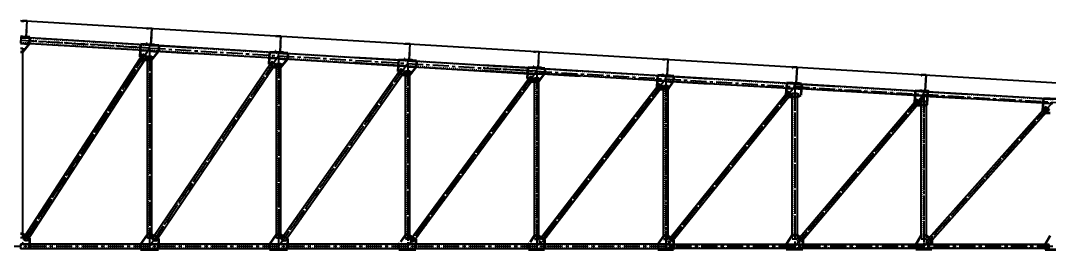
# Model space of a CAD drawing. Header units: inches. Extents: x -15 to 1885144, y -42615 to 866270.
# Drawn here: x 1680034 to 1695981, y 258256 to 261807 of the extents above; entities that cross this region are included whole.
import ezdxf

# ---------------------------------------------------------------- set-up
doc = ezdxf.new("R2010")
doc.units = ezdxf.units.IN
doc.header["$LTSCALE"] = 100
doc.header["$MEASUREMENT"] = 0
for name, pattern in [('CENTER', [2, 1.25, -0.25, 0.25, -0.25]), ('CENTERX2', [4, 2.5, -0.5, 0.5, -0.5]), ('dash line', [30, 12, -18]), ('PHANTOM2', [1.25, 0.625, -0.125, 0.125, -0.125, 0.125, -0.125])]:
    doc.linetypes.add(name, pattern=pattern)
for name, color, linetype in [('axis', 8, 'PHANTOM2'), ('corrugated sheet', 6, 'Continuous'), ('dimensions', 10, 'PHANTOM2'), ('purlins', 4, 'Continuous'), ('sections', 3, 'Continuous')]:
    doc.layers.add(name, color=color, linetype=linetype)
doc.layers.add('gusset plate', color=1, linetype='Continuous', lineweight=35)
doc.layers.add('weld', color=2, linetype='Continuous', lineweight=35)
doc.styles.get("Standard").update_dxf_attribs({"font": 'arial.ttf'})
doc.dimstyles.new('Dim_1', dxfattribs={"dimtxt": 300, "dimasz": 500, "dimexe": 0.0625, "dimexo": 0.0625, "dimgap": 100, "dimtad": 0, "dimtih": 1, "dimtoh": 1, "dimdec": 0, "dimzin": 0, "dimdsep": 46, "dimtxsty": 'Standard', "dimblk": 'OBLIQUE', "dimcen": 0.09, "dimclrd": 256, "dimclre": 256, "dimclrt": 256, "dimadec": 0, "dimazin": 0, "dimtm": 1e-09, "dimtfac": 1, "dimtdec": 0, "dimtofl": 0, "dimtmove": 0, "dimatfit": 3, "dimfxl": 1, "dimtfillclr": 256, "dimtolj": 1, "dimtzin": 0, "dimlwe": -1, "dimarcsym": 0})

# ---------------------------------------------------------------- blocks, each defined once
blk = doc.blocks.new('_Oblique')
at = {"color": 0, "linetype": 'ByBlock', "lineweight": -2}
blk.add_line((-0.5, -0.5), (0.5, 0.5), dxfattribs=at)
blk = doc.blocks.new('*D802')
at = {"layer": 'Defpoints', "color": 0, "ltscale": 10, "transparency": 16777216}
for p in [(1680034, 261806), (1659614, 260581), (1660034, 260606), (1660436, 260606), (1661654, 260638)]:
    blk.add_point(p, dxfattribs=at)
at = {"layer": 'dimensions', "linetype": 'dash line', "ltscale": 10, "transparency": 16777216}
blk.add_line((1660436, 260606), (1661654, 260606), dxfattribs=at)
at = {"layer": 'dimensions', "lineweight": -2, "ltscale": 10, "transparency": 16777216}
blk.add_arc((1660034, 260606), 1620, 0, 3.4336, dxfattribs=at)
at = {"layer": 'dimensions', "lineweight": -2, "ltscale": 10, "transparency": 16777216, "xscale": 500, "yscale": 500, "zscale": 500}
for p, rotation in [((1661651, 260703), 93.4336303618463), ((1661654, 260606), 270.000000000002)]:
    blk.add_blockref('_Oblique', p, dxfattribs=dict(at, rotation=rotation))
at = {"layer": 'dimensions', "ltscale": 10, "transparency": 16777216, "insert": (1661445, 261402), "char_height": 300, "attachment_point": 5}
blk.add_mtext('\\A1;3°', dxfattribs=at)

msp = doc.modelspace()

# ---------------------------------------------------------------- hatches: boundary and pattern name
at = {"layer": 'purlins', "ltscale": 10}
h = msp.add_hatch(color=256, dxfattribs=at)
h.dxf.hatch_style = 1
h.paths.add_polyline_path([(1680126.813, 261660.309), (1680131.804, 261660.009), (1680131.205, 261650.027), (1680126.214, 261650.327)])
h = msp.add_hatch(color=256, dxfattribs=at)
h.dxf.hatch_style = 1
h.paths.add_polyline_path([(1682062.308, 261544.162), (1682067.3, 261543.862), (1682066.701, 261533.88), (1682061.71, 261534.18)])
h = msp.add_hatch(color=256, dxfattribs=at)
h.dxf.hatch_style = 1
h.paths.add_polyline_path([(1684062.308, 261424.162), (1684067.3, 261423.862), (1684066.701, 261413.88), (1684061.71, 261414.18)])
h = msp.add_hatch(color=256, dxfattribs=at)
h.dxf.hatch_style = 1
h.paths.add_polyline_path([(1686062.308, 261304.162), (1686067.3, 261303.862), (1686066.701, 261293.88), (1686061.71, 261294.18)])
h = msp.add_hatch(color=256, dxfattribs=at)
h.dxf.hatch_style = 1
h.paths.add_polyline_path([(1688062.308, 261184.162), (1688067.3, 261183.862), (1688066.701, 261173.88), (1688061.71, 261174.18)])
h = msp.add_hatch(color=256, dxfattribs=at)
h.dxf.hatch_style = 1
h.paths.add_polyline_path([(1690062.308, 261064.162), (1690067.3, 261063.862), (1690066.701, 261053.88), (1690061.71, 261054.18)])
h = msp.add_hatch(color=256, dxfattribs=at)
h.dxf.hatch_style = 1
h.paths.add_polyline_path([(1692062.607, 260944.144), (1692067.598, 260943.844), (1692066.999, 260933.862), (1692062.008, 260934.162)])
h = msp.add_hatch(color=256, dxfattribs=at)
h.dxf.hatch_style = 1
h.paths.add_polyline_path([(1694062.308, 260824.145), (1694067.299, 260823.846), (1694066.7, 260813.864), (1694061.709, 260814.163)])

# ---------------------------------------------------------------- linework, layer by layer
at = {"layer": 'axis', "linetype": 'CENTERX2'}
for p, q in [((1680034.378, 261500.541), (1700034.378, 260300.541)), ((1682034.378, 261380.541), (1680034.378, 258300.541)), ((1682034.378, 261380.541), (1682034.378, 258300.541)), ((1684034.378, 261260.541), (1682034.378, 258300.541)), ((1684034.378, 261260.541), (1684034.378, 258300.541)), ((1686034.378, 261140.541), (1684034.378, 258300.541)), ((1686034.378, 261140.541), (1686034.378, 258300.541)), ((1688034.378, 261020.541), (1686034.378, 258300.541)), ((1688034.378, 261020.541), (1688034.378, 258300.541)), ((1690034.378, 260900.541), (1688034.378, 258300.541)), ((1690034.378, 260900.541), (1690034.378, 258300.541)), ((1692034.378, 260780.541), (1690034.378, 258300.541)), ((1692034.378, 260780.541), (1692034.378, 258300.541)), ((1694034.378, 260660.541), (1692034.378, 258300.541)), ((1694034.378, 260660.541), (1694034.378, 258300.541)), ((1696034.378, 260540.541), (1694034.378, 258300.541)), ((1700034.378, 258300.541), (1660034.378, 258300.541))]:
    msp.add_line(p, q, dxfattribs=at)
at = {"layer": 'axis', "linetype": 'CENTER'}
for p, q in [((1682034.378, 261380.541), (1680179.517, 261491.832)), ((1681927.348, 261215.714), (1680034.378, 258300.541)), ((1682034.378, 261196.653), (1682034.378, 258300.541)), ((1683926.786, 261101.305), (1682034.378, 258300.541)), ((1684034.378, 261081.71), (1684034.378, 258300.541)), ((1685926.215, 260986.949), (1684034.378, 258300.541)), ((1688034.378, 261020.541), (1686034.378, 258300.541)), ((1686034.378, 260966.797), (1686034.378, 258300.541)), ((1688034.378, 260860.359), (1688034.378, 258300.541)), ((1689926.207, 260759.918), (1688034.378, 258300.541)), ((1692007.407, 260747.097), (1690034.378, 258300.541)), ((1690034.378, 260740.359), (1690034.378, 258300.541)), ((1692034.378, 260780.541), (1692034.378, 258300.541)), ((1694034.378, 260660.541), (1692012.344, 258274.541)), ((1694034.378, 260494.816), (1694034.378, 258300.541)), ((1695903.835, 260394.332), (1694034.378, 258300.541))]:
    msp.add_line(p, q, dxfattribs=at)
at = {"layer": 'corrugated sheet'}
for p, q in [((1680034.378, 261806.045), (1700344.878, 260587.415)), ((1680034.411, 261806.594), (1700344.911, 260587.964))]:
    msp.add_line(p, q, dxfattribs=at)
at = {"layer": 'gusset plate', "ltscale": 10}
for p, q in [((1680180.116, 261546.895), (1680034.378, 261555.658)), ((1680174.127, 261447.075), (1680179.517, 261536.913)), ((1680179.517, 261536.913), (1680180.116, 261546.895)), ((1691944.105, 260620.81), (1691897.4, 260658.475)), ((1691944.105, 260620.81), (1692074.378, 260620.81)), ((1693933.258, 260494.816), (1693887.484, 260533.608)), ((1695926.213, 260374.352), (1695881.457, 260414.313)), ((1695926.213, 260374.352), (1695994.378, 260374.352))]:
    msp.add_line(p, q, dxfattribs=at)
at = {"layer": 'gusset plate', "linetype": 'dash line'}
for p, q in [((1680069.378, 261316.653), (1680174.127, 261447.075)), ((1680069.378, 261316.653), (1680034.378, 261316.653)), ((1682069.378, 261196.653), (1682171.464, 261327.235)), ((1681956.702, 261196.653), (1682069.378, 261196.653)), ((1683955.787, 261081.71), (1684069.378, 261081.71)), ((1684069.378, 261081.71), (1684171.432, 261207.237)), ((1686166.441, 261087.536), (1686069.378, 260966.797)), ((1685954.831, 260966.797), (1686069.378, 260966.797)), ((1688069.378, 260860.359), (1688157.058, 260978.117)), ((1687953.835, 260860.359), (1688069.378, 260860.359)), ((1689952.807, 260740.359), (1690069.378, 260740.359)), ((1690069.378, 260740.359), (1690151.637, 260853.433)), ((1691909.869, 260843.111), (1691897.4, 260658.475)), ((1692137.792, 260829.436), (1692126.975, 260649.147)), ((1692074.378, 260620.81), (1692126.975, 260649.147)), ((1693899.709, 260723.72), (1693887.484, 260533.608)), ((1694092.623, 260712.145), (1694078.813, 260497.377)), ((1695881.457, 260414.313), (1695892.846, 260604.132)), ((1693933.258, 260494.816), (1694074.378, 260494.816)), ((1694074.378, 260494.816), (1694078.813, 260497.377)), ((1680069.378, 258497.069), (1680174.378, 258428.888)), ((1680174.378, 258428.888), (1680174.378, 258335.541)), ((1682069.378, 258492.718), (1682163.499, 258429.123)), ((1682163.499, 258429.123), (1682174.378, 258421.772)), ((1682174.378, 258421.772), (1682174.378, 258335.541)), ((1684075.516, 258488.396), (1684165.067, 258425.332)), ((1684165.067, 258425.332), (1684169.378, 258422.296)), ((1684169.378, 258422.296), (1684169.378, 258335.541)), ((1686069.378, 258475.664), (1686159.378, 258414.853)), ((1686159.378, 258414.853), (1686159.378, 258335.541)), ((1688069.378, 258471.646), (1688153.858, 258406.661)), ((1688153.858, 258406.661), (1688153.858, 258255.541)), ((1689999.378, 258467.7), (1689913.788, 258335.541)), ((1690155.213, 258398.478), (1690069.378, 258467.7)), ((1690155.213, 258398.478), (1690155.213, 258255.541)), ((1691994.378, 258476.975), (1691901.629, 258330.541)), ((1692161.007, 258403.56), (1692074.378, 258476.975)), ((1692161.007, 258403.56), (1692161.007, 258260.541)), ((1693911.914, 258330.541), (1693994.378, 258473.168)), ((1693999.378, 258473.168), (1693994.378, 258473.168)), ((1694074.378, 258473.168), (1694069.378, 258473.168)), ((1694118.489, 258433.783), (1694074.378, 258473.168)), ((1694160.261, 258396.486), (1694157.271, 258399.156)), ((1694160.213, 258396.529), (1694160.213, 258326.541)), ((1695994.378, 258465.31), (1695916.569, 258330.541)), ((1693911.914, 258330.541), (1693911.914, 258326.541)), ((1693911.914, 258274.541), (1693911.914, 258260.541)), ((1693911.914, 258260.541), (1693954.378, 258260.541)), ((1694160.213, 258274.541), (1694160.213, 258260.541))]:
    msp.add_line(p, q, dxfattribs=at)
at = {"layer": 'gusset plate'}
for p, q in [((1681885.822, 261242.678), (1681897.891, 261443.829)), ((1681897.891, 261443.829), (1682177.453, 261427.055)), ((1682177.453, 261427.055), (1682171.464, 261327.235)), ((1681956.702, 261196.653), (1681885.822, 261242.678)), ((1683886.186, 261128.737), (1683897.891, 261323.829)), ((1683897.891, 261323.829), (1684177.453, 261307.055)), ((1684177.453, 261307.055), (1684171.464, 261207.235)), ((1683955.787, 261081.71), (1683886.186, 261128.737)), ((1685886.554, 261014.88), (1685897.891, 261203.829)), ((1685891.966, 261104.005), (1685891.934, 261104.546)), ((1685897.891, 261203.829), (1686172.43, 261187.357)), ((1686172.43, 261187.357), (1686166.441, 261087.536)), ((1687892.224, 260905.661), (1687902.897, 261083.529)), ((1687902.897, 261083.529), (1688162.448, 261067.955)), ((1688162.448, 261067.955), (1688157.058, 260978.117)), ((1685954.831, 260966.797), (1685886.554, 261014.88)), ((1687953.835, 260860.359), (1687892.224, 260905.661)), ((1689900.674, 260778.693), (1689912.897, 260962.929)), ((1689912.897, 260962.929), (1690157.837, 260948.232)), ((1690157.837, 260948.232), (1690151.637, 260853.433)), ((1689952.807, 260740.359), (1689900.674, 260778.693)), ((1691909.869, 260843.111), (1692137.792, 260829.436)), ((1693899.709, 260723.72), (1694092.624, 260712.145)), ((1695892.846, 260604.132), (1696097.875, 260591.83)), ((1680069.378, 258497.069), (1680034.378, 258497.069)), ((1681999.378, 258492.718), (1681894.378, 258335.541)), ((1682069.378, 258492.718), (1681999.378, 258492.718)), ((1683996.491, 258488.396), (1683894.378, 258335.541)), ((1684075.516, 258488.396), (1683996.491, 258488.396))]:
    msp.add_line(p, q, dxfattribs=at)
at = {"layer": 'gusset plate', "linetype": 'CENTER'}
for p, q in [((1685993.898, 258475.664), (1685899.378, 258335.541)), ((1686069.378, 258475.664), (1685993.898, 258475.664)), ((1687999.378, 258471.646), (1687909.378, 258335.541)), ((1688069.378, 258471.646), (1687999.378, 258471.646)), ((1690069.378, 258467.7), (1689999.378, 258467.7)), ((1692074.378, 258476.975), (1691994.378, 258476.975))]:
    msp.add_line(p, q, dxfattribs=at)
at = {"layer": 'gusset plate', "linetype": 'dash line', "ltscale": 0.01}
for p, q in [((1694069.378, 258473.168), (1693999.378, 258473.168)), ((1694157.271, 258399.156), (1694118.489, 258433.783)), ((1693911.914, 258326.541), (1693911.914, 258274.541)), ((1694160.213, 258326.541), (1694160.213, 258274.541))]:
    msp.add_line(p, q, dxfattribs=at)
at = {"layer": 'gusset plate', "linetype": 'ByBlock'}
for p, q in [((1680174.378, 258255.541), (1680174.378, 258335.541)), ((1681894.378, 258335.541), (1681894.378, 258255.541)), ((1681894.378, 258255.541), (1682174.378, 258255.541)), ((1682174.378, 258255.541), (1682174.378, 258335.541)), ((1683894.378, 258335.541), (1683894.378, 258255.541)), ((1683894.378, 258255.541), (1684169.378, 258255.541)), ((1684169.378, 258255.541), (1684169.378, 258335.541)), ((1685899.378, 258335.541), (1685899.378, 258255.541)), ((1685899.378, 258255.541), (1686159.378, 258255.541)), ((1686159.378, 258255.541), (1686159.378, 258335.541)), ((1687909.378, 258335.541), (1687909.378, 258255.541)), ((1687909.378, 258255.541), (1688153.858, 258255.541)), ((1689913.788, 258335.541), (1689913.788, 258255.541)), ((1689913.788, 258255.541), (1690155.213, 258255.541)), ((1691901.629, 258330.541), (1691901.629, 258260.541)), ((1691901.629, 258260.541), (1692161.007, 258260.541)), ((1693954.378, 258260.541), (1694160.213, 258260.541)), ((1695916.569, 258330.541), (1695916.569, 258255.541)), ((1695916.569, 258255.541), (1696178.022, 258255.541))]:
    msp.add_line(p, q, dxfattribs=at)
at = {"layer": 'purlins', "ltscale": 10}
for p, q in [((1680065.324, 261804.25), (1680064.126, 261784.286)), ((1680064.126, 261784.286), (1680066.122, 261784.166)), ((1680135.198, 261800.057), (1680065.324, 261804.25)), ((1680066.122, 261784.166), (1680067.2, 261802.134)), ((1680067.2, 261802.134), (1680133.082, 261798.181)), ((1680133.082, 261798.181), (1680118.348, 261552.622)), ((1680120.225, 261550.506), (1680135.198, 261800.057)), ((1682000.819, 261688.103), (1681999.621, 261668.139)), ((1682070.693, 261683.91), (1682000.819, 261688.103)), ((1680051.548, 261574.663), (1680050.35, 261554.699)), ((1680053.545, 261574.543), (1680051.548, 261574.663)), ((1680052.467, 261556.575), (1680053.545, 261574.543)), ((1680118.348, 261552.622), (1680052.467, 261556.575)), ((1680102.177, 261551.589), (1680120.225, 261550.506)), ((1680120.225, 261550.506), (1680170.135, 261547.512)), ((1680125.515, 261555.198), (1680132.403, 261669.991)), ((1680170.434, 261552.503), (1680125.515, 261555.198)), ((1680131.205, 261650.027), (1680126.214, 261650.327)), ((1680131.804, 261660.009), (1680126.813, 261660.309)), ((1680170.135, 261547.512), (1680170.434, 261552.503)), ((1681999.621, 261668.139), (1682001.618, 261668.019)), ((1682001.618, 261668.019), (1682002.696, 261685.987)), ((1682002.696, 261685.987), (1682068.577, 261682.034)), ((1682068.577, 261682.034), (1682053.844, 261436.475)), ((1682055.72, 261434.359), (1682070.693, 261683.91)), ((1682061.011, 261439.051), (1682067.898, 261553.844)), ((1682066.701, 261533.88), (1682061.71, 261534.18)), ((1682067.3, 261543.862), (1682062.308, 261544.162)), ((1684000.819, 261568.103), (1683999.621, 261548.139)), ((1683999.621, 261548.139), (1684001.618, 261548.019)), ((1684070.693, 261563.91), (1684000.819, 261568.103)), ((1684001.618, 261548.019), (1684002.696, 261565.987)), ((1684002.696, 261565.987), (1684068.577, 261562.034)), ((1684068.577, 261562.034), (1684053.844, 261316.475)), ((1684055.72, 261314.359), (1684070.693, 261563.91)), ((1681987.044, 261458.516), (1681985.846, 261438.552)), ((1681989.04, 261458.396), (1681987.044, 261458.516)), ((1681987.962, 261440.428), (1681989.04, 261458.396)), ((1682053.844, 261436.475), (1681987.962, 261440.428)), ((1682037.672, 261435.442), (1682055.72, 261434.359)), ((1682055.72, 261434.359), (1682105.631, 261431.365)), ((1682105.93, 261436.356), (1682061.011, 261439.051)), ((1682105.631, 261431.365), (1682105.93, 261436.356)), ((1684061.011, 261319.051), (1684067.898, 261433.844)), ((1684066.701, 261413.88), (1684061.71, 261414.18)), ((1684067.3, 261423.862), (1684062.308, 261424.162)), ((1686000.819, 261448.103), (1685999.621, 261428.139)), ((1685999.621, 261428.139), (1686001.618, 261428.019)), ((1686070.693, 261443.91), (1686000.819, 261448.103)), ((1686001.618, 261428.019), (1686002.696, 261445.987)), ((1686002.696, 261445.987), (1686068.577, 261442.034)), ((1686068.577, 261442.034), (1686053.844, 261196.475)), ((1686055.72, 261194.359), (1686070.693, 261443.91)), ((1683987.044, 261338.516), (1683985.846, 261318.552)), ((1683989.04, 261338.396), (1683987.044, 261338.516)), ((1683987.962, 261320.428), (1683989.04, 261338.396)), ((1684053.844, 261316.475), (1683987.962, 261320.428)), ((1684037.672, 261315.442), (1684055.72, 261314.359)), ((1684055.72, 261314.359), (1684105.631, 261311.365)), ((1684105.93, 261316.356), (1684061.011, 261319.051)), ((1684105.631, 261311.365), (1684105.93, 261316.356)), ((1685987.044, 261218.516), (1685985.846, 261198.552)), ((1685989.04, 261218.396), (1685987.044, 261218.516)), ((1685987.962, 261200.428), (1685989.04, 261218.396)), ((1686061.011, 261199.051), (1686067.898, 261313.844)), ((1686066.701, 261293.88), (1686061.71, 261294.18)), ((1686067.3, 261303.862), (1686062.308, 261304.162)), ((1688000.819, 261328.103), (1687999.621, 261308.139)), ((1687999.621, 261308.139), (1688001.618, 261308.019)), ((1688070.693, 261323.91), (1688000.819, 261328.103)), ((1688001.618, 261308.019), (1688002.696, 261325.987)), ((1688002.696, 261325.987), (1688068.577, 261322.034)), ((1688068.577, 261322.034), (1688053.844, 261076.475)), ((1688055.72, 261074.359), (1688070.693, 261323.91)), ((1686053.844, 261196.475), (1685987.962, 261200.428)), ((1686037.672, 261195.442), (1686055.72, 261194.359)), ((1686055.72, 261194.359), (1686105.631, 261191.365)), ((1686105.93, 261196.356), (1686061.011, 261199.051)), ((1686105.631, 261191.365), (1686105.93, 261196.356)), ((1687987.044, 261098.516), (1687985.846, 261078.552)), ((1687989.04, 261098.396), (1687987.044, 261098.516)), ((1687987.962, 261080.428), (1687989.04, 261098.396)), ((1688053.844, 261076.475), (1687987.962, 261080.428)), ((1688037.672, 261075.442), (1688055.72, 261074.359)), ((1688055.72, 261074.359), (1688105.631, 261071.365)), ((1688061.011, 261079.051), (1688067.898, 261193.844)), ((1688105.93, 261076.356), (1688061.011, 261079.051)), ((1688066.701, 261173.88), (1688061.71, 261174.18)), ((1688067.3, 261183.862), (1688062.308, 261184.162)), ((1688105.631, 261071.365), (1688105.93, 261076.356)), ((1690000.819, 261208.103), (1689999.621, 261188.139)), ((1689999.621, 261188.139), (1690001.618, 261188.019)), ((1690070.693, 261203.91), (1690000.819, 261208.103)), ((1690001.618, 261188.019), (1690002.696, 261205.987)), ((1690002.696, 261205.987), (1690068.577, 261202.034)), ((1690068.577, 261202.034), (1690053.844, 260956.475)), ((1690055.72, 260954.359), (1690070.693, 261203.91)), ((1690061.011, 260959.051), (1690067.898, 261073.844)), ((1690066.701, 261053.88), (1690061.71, 261054.18)), ((1690067.3, 261063.862), (1690062.308, 261064.162)), ((1692001.117, 261088.085), (1691999.919, 261068.121)), ((1691999.919, 261068.121), (1692001.916, 261068.001)), ((1692070.992, 261083.892), (1692001.117, 261088.085)), ((1692001.916, 261068.001), (1692002.994, 261085.969)), ((1692002.994, 261085.969), (1692068.875, 261082.016)), ((1692068.875, 261082.016), (1692054.142, 260836.457)), ((1692056.019, 260834.341), (1692070.992, 261083.892)), ((1689987.044, 260978.516), (1689985.846, 260958.552)), ((1689989.04, 260978.396), (1689987.044, 260978.516)), ((1689987.962, 260960.428), (1689989.04, 260978.396)), ((1690053.844, 260956.475), (1689987.962, 260960.428)), ((1690037.672, 260955.442), (1690055.72, 260954.359)), ((1690055.72, 260954.359), (1690105.631, 260951.365)), ((1690105.93, 260956.356), (1690061.011, 260959.051)), ((1690105.631, 260951.365), (1690105.93, 260956.356)), ((1692061.309, 260839.033), (1692068.197, 260953.826)), ((1692066.999, 260933.862), (1692062.008, 260934.162)), ((1692067.598, 260943.844), (1692062.607, 260944.144)), ((1694000.818, 260968.087), (1693999.62, 260948.122)), ((1693999.62, 260948.122), (1694001.617, 260948.003)), ((1694070.693, 260963.894), (1694000.818, 260968.087)), ((1694001.617, 260948.003), (1694002.695, 260965.97)), ((1694002.695, 260965.97), (1694068.576, 260962.017)), ((1694068.576, 260962.017), (1694053.843, 260716.459)), ((1694055.719, 260714.343), (1694070.693, 260963.894)), ((1691987.342, 260858.498), (1691986.144, 260838.534)), ((1691989.339, 260858.378), (1691987.342, 260858.498)), ((1691988.26, 260840.41), (1691989.339, 260858.378)), ((1692054.142, 260836.457), (1691988.26, 260840.41)), ((1692037.97, 260835.424), (1692056.019, 260834.341)), ((1692056.019, 260834.341), (1692105.929, 260831.347)), ((1692106.228, 260836.338), (1692061.309, 260839.033)), ((1692105.929, 260831.347), (1692106.228, 260836.338)), ((1693987.043, 260738.499), (1693985.845, 260718.535)), ((1693989.039, 260738.38), (1693987.043, 260738.499)), ((1693987.961, 260720.412), (1693989.039, 260738.38)), ((1694061.01, 260719.034), (1694067.898, 260833.828)), ((1694066.7, 260813.864), (1694061.709, 260814.163)), ((1694067.299, 260823.846), (1694062.308, 260824.145)), ((1694053.843, 260716.459), (1693987.961, 260720.412)), ((1694037.671, 260715.426), (1694055.719, 260714.343)), ((1694055.719, 260714.343), (1694105.63, 260711.348)), ((1694105.929, 260716.339), (1694061.01, 260719.034)), ((1694105.63, 260711.348), (1694105.929, 260716.339))]:
    msp.add_line(p, q, dxfattribs=at)
at = {"layer": 'purlins', "ltscale": 0.01}
for p, q in [((1680040.368, 261555.298), (1680039.769, 261545.315)), ((1680179.518, 261536.931), (1680039.769, 261545.315)), ((1680040.368, 261555.298), (1680050.35, 261554.699)), ((1680102.177, 261551.589), (1680050.35, 261554.699)), ((1680132.403, 261669.991), (1680127.412, 261670.291)), ((1680180.117, 261546.913), (1680170.135, 261547.512)), ((1680180.117, 261546.913), (1680179.518, 261536.931)), ((1682067.898, 261553.844), (1682062.907, 261554.144)), ((1681975.864, 261439.151), (1681975.265, 261429.168)), ((1682115.014, 261420.784), (1681975.265, 261429.168)), ((1681975.864, 261439.151), (1681985.846, 261438.552)), ((1682037.672, 261435.442), (1681985.846, 261438.552)), ((1682115.613, 261430.766), (1682105.631, 261431.365)), ((1682115.613, 261430.766), (1682115.014, 261420.784)), ((1684067.898, 261433.844), (1684062.907, 261434.144)), ((1683975.864, 261319.151), (1683975.265, 261309.168)), ((1684115.014, 261300.784), (1683975.265, 261309.168)), ((1683975.864, 261319.151), (1683985.846, 261318.552)), ((1684037.672, 261315.442), (1683985.846, 261318.552)), ((1684115.613, 261310.766), (1684105.631, 261311.365)), ((1684115.613, 261310.766), (1684115.014, 261300.784)), ((1686067.898, 261313.844), (1686062.907, 261314.144)), ((1685975.864, 261199.151), (1685975.265, 261189.168)), ((1686115.014, 261180.784), (1685975.265, 261189.168)), ((1685975.864, 261199.151), (1685985.846, 261198.552)), ((1686037.672, 261195.442), (1685985.846, 261198.552)), ((1686115.613, 261190.766), (1686105.631, 261191.365)), ((1686115.613, 261190.766), (1686115.014, 261180.784)), ((1687975.864, 261079.151), (1687975.265, 261069.168)), ((1688115.014, 261060.784), (1687975.265, 261069.168)), ((1687975.864, 261079.151), (1687985.846, 261078.552)), ((1688037.672, 261075.442), (1687985.846, 261078.552)), ((1688067.898, 261193.844), (1688062.907, 261194.144)), ((1688115.613, 261070.766), (1688105.631, 261071.365)), ((1688115.613, 261070.766), (1688115.014, 261060.784)), ((1690067.898, 261073.844), (1690062.907, 261074.144)), ((1689975.864, 260959.151), (1689975.265, 260949.168)), ((1690115.014, 260940.784), (1689975.265, 260949.168)), ((1689975.864, 260959.151), (1689985.846, 260958.552)), ((1690037.672, 260955.442), (1689985.846, 260958.552)), ((1690115.613, 260950.766), (1690105.631, 260951.365)), ((1690115.613, 260950.766), (1690115.014, 260940.784)), ((1692068.197, 260953.826), (1692063.206, 260954.126)), ((1691976.162, 260839.133), (1691975.563, 260829.151)), ((1692115.312, 260820.766), (1691975.563, 260829.151)), ((1691976.162, 260839.133), (1691986.144, 260838.534)), ((1692037.97, 260835.424), (1691986.144, 260838.534)), ((1692115.911, 260830.748), (1692105.929, 260831.347)), ((1692115.911, 260830.748), (1692115.312, 260820.766)), ((1694067.898, 260833.828), (1694062.907, 260834.127)), ((1693975.863, 260719.134), (1693975.264, 260709.152)), ((1694115.013, 260700.767), (1693975.264, 260709.152)), ((1693975.863, 260719.134), (1693985.845, 260718.535)), ((1694037.671, 260715.426), (1693985.845, 260718.535)), ((1694115.612, 260710.749), (1694105.63, 260711.348)), ((1694115.612, 260710.749), (1694115.013, 260700.767)), ((1695975.863, 260599.132), (1695975.264, 260589.149)), ((1696115.013, 260580.765), (1695975.264, 260589.149)), ((1695975.863, 260599.132), (1695985.845, 260598.533))]:
    msp.add_line(p, q, dxfattribs=at)
at = {"layer": 'sections', "linetype": 'dash line'}
for p, q in [((1680039.768, 261545.298), (1680034.378, 261455.46)), ((1688032.282, 260985.604), (1688037.073, 261065.46)), ((1692037.372, 260825.443), (1692033.179, 260755.568)), ((1694032.881, 260635.587), (1694037.074, 260705.461)), ((1686121.356, 258368.189), (1686071.601, 258401.807)), ((1690115.54, 258353.392), (1690068.835, 258391.057)), ((1692118.983, 258353.972), (1692073.209, 258392.764)), ((1690028.788, 258265.541), (1690028.788, 258335.541)), ((1690045.213, 258330.541), (1690045.213, 258270.541))]:
    msp.add_line(p, q, dxfattribs=at)
at = {"layer": 'sections', "linetype": 'dash line', "ltscale": 0.01}
for p, q in [((1682036.774, 261420.469), (1680039.469, 261540.312)), ((1682031.852, 261340.62), (1680034.678, 261460.456)), ((1680064.378, 261376.653), (1680064.378, 258437.069)), ((1684036.774, 261300.469), (1682036.774, 261420.474)), ((1681902.187, 261232.052), (1680076.688, 258420.783)), ((1681934.863, 261282.373), (1681401.183, 260460.507)), ((1681985.185, 261249.697), (1681451.505, 260427.83)), ((1682004.378, 261256.653), (1682004.378, 260444.168)), ((1684031.852, 261220.62), (1682034.378, 261340.474)), ((1682064.378, 261256.653), (1682064.378, 260444.168)), ((1685892.203, 261109.024), (1684031.982, 261220.613)), ((1685896.994, 261188.88), (1684036.774, 261300.469)), ((1686036.774, 261180.469), (1685204.851, 261230.386)), ((1681952.508, 261199.376), (1680127.009, 258388.107)), ((1682004.378, 261196.653), (1682004.378, 258432.718)), ((1682064.378, 261196.653), (1682064.378, 258432.718)), ((1683901.928, 261118.1), (1682076.049, 258415.799)), ((1683951.644, 261084.509), (1682125.764, 258382.207)), ((1683935.52, 261167.816), (1683384.458, 260352.244)), ((1683985.235, 261134.224), (1683434.174, 260318.653)), ((1684004.378, 261141.71), (1684004.378, 260324.168)), ((1684004.378, 261081.71), (1684004.378, 258432.718)), ((1684064.378, 261141.71), (1684064.378, 260324.168)), ((1684064.378, 261081.71), (1684064.378, 258432.718)), ((1686031.852, 261100.62), (1685199.93, 261150.538)), ((1685936.234, 261053.279), (1685367.012, 260244.984)), ((1688006.177, 260982.187), (1686031.982, 261100.613)), ((1687902, 261068.58), (1686036.774, 261180.469)), ((1688036.774, 261060.469), (1687204.851, 261110.386)), ((1688713.969, 261019.846), (1688036.774, 261060.469)), ((1685901.687, 261004.223), (1684077.376, 258413.701)), ((1685950.743, 260969.676), (1684126.432, 258379.154)), ((1685985.29, 261018.732), (1685416.069, 260210.438)), ((1686004.378, 261026.797), (1686004.378, 258423.788)), ((1686064.378, 261026.797), (1686064.378, 258423.788)), ((1687944.262, 260941.872), (1686074.918, 258399.565)), ((1687986.148, 260911.073), (1686155.312, 258421.136)), ((1688031.852, 260980.62), (1687199.93, 261030.538)), ((1688004.378, 260920.359), (1688004.378, 258423.788)), ((1688709.777, 260949.972), (1688032.581, 260990.595)), ((1688064.378, 260920.359), (1688064.378, 258423.788)), ((1690036.774, 260940.469), (1688332.865, 261042.707)), ((1690032.152, 260870.621), (1688342.268, 260972.018)), ((1690713.969, 260899.846), (1690036.774, 260940.469)), ((1692028.66, 260820.957), (1690383.248, 260919.685)), ((1689942.578, 260823.844), (1688081.299, 258404.181)), ((1689983.787, 260792.144), (1688122.508, 258372.481)), ((1690004.378, 260800.359), (1690004.378, 258423.788)), ((1690709.777, 260829.972), (1690032.581, 260870.595)), ((1690064.378, 260800.359), (1690064.378, 258423.788)), ((1692024.467, 260751.082), (1690392.651, 260848.995)), ((1694033.18, 260640.578), (1692034.378, 260760.51)), ((1694037.036, 260700.454), (1692037.072, 260820.456)), ((1691938.178, 260702.67), (1690084.091, 258403.602)), ((1691978.649, 260670.033), (1690124.561, 258370.964)), ((1691999.378, 260680.81), (1691999.378, 258431.188)), ((1692069.378, 260680.81), (1692069.378, 258431.188)), ((1693932.559, 260580.61), (1692089.127, 258405.36)), ((1696033.18, 260520.578), (1694034.378, 260640.51)), ((1696037.036, 260580.454), (1694036.774, 260700.474)), ((1693972.223, 260546.997), (1692128.791, 258371.746)), ((1693999.378, 260554.816), (1693999.378, 258431.188)), ((1694069.378, 260554.816), (1694069.378, 258431.188)), ((1695932.689, 260465.687), (1695271.399, 259725.042)), ((1695973.181, 260432.961), (1695310.188, 259690.41)), ((1695884.441, 260411.649), (1694068.538, 258377.838)), ((1695923.223, 260377.022), (1694178.116, 258422.502)), ((1686127.691, 258383.571), (1686118.032, 258370.435)), ((1694178.116, 258422.502), (1694107.32, 258343.211)), ((1682034.378, 258330.541), (1680034.378, 258330.541)), ((1682034.378, 258270.541), (1680034.378, 258270.541)), ((1684034.378, 258330.541), (1682034.378, 258330.541)), ((1684034.378, 258270.541), (1682034.378, 258270.541)), ((1686034.378, 258330.541), (1684034.378, 258330.541)), ((1686034.378, 258270.541), (1684034.378, 258270.541)), ((1688034.378, 258330.541), (1686034.378, 258330.541)), ((1688034.378, 258270.541), (1686034.378, 258270.541)), ((1690028.788, 258330.541), (1688034.378, 258330.541)), ((1690028.788, 258270.541), (1688034.378, 258270.541)), ((1692034.378, 258326.541), (1690045.213, 258326.541)), ((1692034.378, 258274.541), (1690045.213, 258274.541)), ((1693911.914, 258326.541), (1692034.378, 258326.541)), ((1693911.914, 258274.541), (1692034.378, 258274.541)), ((1694034.378, 258326.541), (1693529.588, 258326.541)), ((1694034.378, 258274.541), (1693529.588, 258274.541)), ((1695916.569, 258326.541), (1694034.378, 258326.541)), ((1695916.569, 258274.541), (1694034.378, 258274.541)), ((1695976.569, 258326.541), (1695529.588, 258326.541)), ((1695976.569, 258274.541), (1695529.588, 258274.541))]:
    msp.add_line(p, q, dxfattribs=at)
at = {"layer": 'sections'}
for p, q in [((1682037.073, 261425.46), (1680179.517, 261536.913)), ((1680034.378, 261376.653), (1680069.378, 261376.653)), ((1680069.378, 260564.168), (1680069.378, 261376.653)), ((1682031.683, 261335.622), (1680179.517, 261446.752)), ((1682037.073, 261425.46), (1682713.969, 261384.846)), ((1684037.073, 261305.46), (1682176.854, 261417.073)), ((1680069.378, 258437.069), (1680069.378, 261316.653)), ((1681897.993, 261234.775), (1680072.494, 258423.506)), ((1681926.52, 261278.706), (1681396.99, 260463.23)), ((1681985.228, 261240.584), (1681455.698, 260425.107)), ((1681989.378, 261246.974), (1681930.67, 261285.096)), ((1681999.378, 260444.168), (1681999.378, 261256.653)), ((1681999.378, 261256.653), (1682069.378, 261256.653)), ((1682031.683, 261335.622), (1682708.579, 261295.008)), ((1682069.378, 260444.168), (1682069.378, 261256.653)), ((1684031.683, 261215.622), (1682171.464, 261327.235)), ((1684031.683, 261215.622), (1685891.902, 261104.008)), ((1684037.073, 261305.46), (1685897.292, 261193.847)), ((1686037.073, 261185.46), (1685205.013, 261235.384)), ((1681956.702, 261196.653), (1680131.203, 258385.384)), ((1681999.378, 258432.718), (1681999.378, 261196.653)), ((1682069.378, 258432.718), (1682069.378, 261196.653)), ((1683897.785, 261120.9), (1682071.906, 258418.598)), ((1683955.787, 261081.71), (1682129.907, 258379.408)), ((1683928.941, 261167.01), (1683380.315, 260355.044)), ((1683986.942, 261127.82), (1683438.316, 260315.854)), ((1683989.378, 261131.425), (1683931.377, 261170.615)), ((1683999.378, 260324.168), (1683999.378, 261141.71)), ((1683999.378, 261141.71), (1684069.378, 261141.71)), ((1683999.378, 258432.718), (1683999.378, 261081.71)), ((1684069.378, 260324.168), (1684069.378, 261146.257)), ((1684069.378, 258432.718), (1684069.378, 261081.71)), ((1686031.683, 261095.622), (1685199.622, 261145.545)), ((1685989.378, 261015.854), (1685932.146, 261056.158)), ((1686031.683, 261095.622), (1688002.631, 260977.365)), ((1686037.073, 261185.46), (1687902.298, 261073.547)), ((1688037.073, 261065.46), (1687205.013, 261115.384)), ((1688037.073, 261065.46), (1688713.969, 261024.846)), ((1690037.073, 260945.46), (1688161.849, 261057.973)), ((1685897.599, 261007.102), (1684073.288, 258416.58)), ((1685954.831, 260966.797), (1684130.52, 258376.275)), ((1685927.152, 261049.066), (1685362.924, 260247.863)), ((1685984.384, 261008.762), (1685420.157, 260207.559)), ((1685999.378, 260204.168), (1685999.378, 261026.797)), ((1685999.378, 261026.797), (1686069.378, 261026.797)), ((1685999.378, 258423.788), (1685999.378, 260966.797)), ((1686069.378, 260204.168), (1686069.378, 261026.797)), ((1686069.378, 258423.788), (1686069.378, 260966.797)), ((1687905.496, 260895.903), (1686071.601, 258401.807)), ((1687989.378, 260908.698), (1686121.356, 258368.189)), ((1688031.683, 260975.622), (1687199.622, 261025.545)), ((1687941.039, 260944.242), (1687348.824, 260138.83)), ((1687977.669, 260892.775), (1687397.163, 260103.286)), ((1687989.378, 260908.698), (1687941.039, 260944.242)), ((1687999.378, 260920.359), (1688069.378, 260920.359)), ((1687999.378, 260084.168), (1687999.378, 260896.696)), ((1688032.282, 260985.604), (1688709.178, 260944.99)), ((1688069.378, 260084.168), (1688069.378, 260896.696)), ((1690031.982, 260865.622), (1688157.058, 260978.117)), ((1690037.073, 260945.46), (1690713.969, 260904.846)), ((1691974.684, 260829.204), (1690157.184, 260938.254)), ((1687999.378, 258423.788), (1687999.378, 260860.359)), ((1688069.378, 258423.788), (1688069.378, 260860.359)), ((1689902.032, 260777.694), (1688078.128, 258406.62)), ((1689950.382, 260742.143), (1688125.686, 258370.037)), ((1689939.408, 260826.283), (1689329.878, 260033.894)), ((1689986.965, 260789.7), (1689377.435, 259997.311)), ((1689986.965, 260789.7), (1689939.408, 260826.283)), ((1689999.378, 260800.359), (1690069.378, 260800.359)), ((1689999.378, 259964.168), (1689999.378, 260776.696)), ((1689999.378, 258423.788), (1689999.378, 260740.359)), ((1690032.282, 260865.604), (1690709.178, 260824.99)), ((1690069.378, 259964.168), (1690069.378, 260776.696)), ((1690069.378, 258423.788), (1690069.378, 260740.359)), ((1692024.168, 260746.091), (1690151.963, 260858.424)), ((1692033.309, 260755.561), (1692710.205, 260714.947)), ((1692037.372, 260825.443), (1692713.968, 260784.847)), ((1694032.881, 260635.587), (1692133.001, 260749.579)), ((1694037.373, 260705.443), (1692137.193, 260819.454)), ((1691897.401, 260658.478), (1690080.977, 258406.113)), ((1691981.769, 260667.516), (1690127.682, 258368.448)), ((1691935.065, 260705.18), (1691310.17, 259930.294)), ((1691981.77, 260667.515), (1691356.875, 259892.63)), ((1691981.77, 260667.515), (1691935.065, 260705.18)), ((1691994.378, 258431.188), (1691994.378, 260680.81)), ((1691994.378, 260680.81), (1692074.378, 260680.81)), ((1691994.378, 259844.169), (1691994.378, 260656.697)), ((1692074.378, 259844.169), (1692074.378, 260656.697)), ((1692074.378, 258431.188), (1692074.378, 260620.81)), ((1694034.378, 260614.139), (1692131.849, 258369.154)), ((1693929.508, 260583.196), (1693289.671, 259828.189)), ((1693975.282, 260544.405), (1693929.508, 260583.196)), ((1694032.881, 260635.586), (1694710.207, 260594.947)), ((1694037.336, 260705.445), (1694713.932, 260664.849)), ((1696032.881, 260515.587), (1694087.49, 260632.31)), ((1696037.373, 260585.443), (1694091.982, 260702.166)), ((1693887.484, 260533.608), (1692086.075, 258407.946)), ((1693975.282, 260544.405), (1693335.445, 259789.397)), ((1693994.378, 260554.816), (1694074.378, 260554.816)), ((1693994.378, 259724.168), (1693994.378, 260536.696)), ((1693994.378, 258431.188), (1693994.378, 260494.816)), ((1695881.457, 260414.313), (1694065.554, 258380.502)), ((1694074.378, 259724.168), (1694074.378, 260536.696)), ((1694074.378, 258431.188), (1694074.378, 260494.816)), ((1695931.408, 260470.258), (1695268.415, 259727.707)), ((1695976.164, 260430.297), (1695313.172, 259687.746)), ((1695976.164, 260430.297), (1695931.408, 260470.258)), ((1695926.213, 260374.352), (1694110.31, 258340.541)), ((1681894.378, 258335.541), (1680034.378, 258335.541)), ((1681894.378, 258265.541), (1680034.378, 258265.541)), ((1682034.378, 258335.541), (1681529.588, 258335.541)), ((1682034.378, 258265.541), (1681529.588, 258265.541)), ((1683894.378, 258335.541), (1682034.378, 258335.541)), ((1683894.378, 258265.541), (1682034.378, 258265.541)), ((1684034.378, 258335.541), (1683529.588, 258335.541)), ((1684034.378, 258265.541), (1683529.588, 258265.541)), ((1685899.378, 258335.541), (1684034.378, 258335.541)), ((1685899.378, 258265.541), (1684034.378, 258265.541)), ((1686034.378, 258335.541), (1685529.588, 258335.541)), ((1686034.378, 258265.541), (1685529.588, 258265.541)), ((1687909.378, 258335.541), (1686034.378, 258335.541)), ((1687909.378, 258265.541), (1686034.378, 258265.541)), ((1688034.378, 258335.541), (1687529.588, 258335.541)), ((1688034.378, 258265.541), (1687529.588, 258265.541)), ((1688626.411, 258335.541), (1688034.378, 258335.541)), ((1688626.411, 258265.541), (1688034.378, 258265.541)), ((1690028.788, 258335.541), (1688153.858, 258335.541)), ((1690028.788, 258265.541), (1688153.858, 258265.541)), ((1691901.629, 258330.541), (1690045.213, 258330.541)), ((1691901.629, 258270.541), (1690045.213, 258270.541)), ((1692034.378, 258330.541), (1691529.588, 258330.541)), ((1692034.378, 258270.541), (1691529.588, 258270.541)), ((1693911.914, 258330.541), (1692034.378, 258330.541)), ((1693911.914, 258270.541), (1692034.378, 258270.541)), ((1694034.378, 258330.541), (1693529.588, 258330.541)), ((1694034.378, 258270.541), (1693529.588, 258270.541)), ((1695916.569, 258330.541), (1694034.378, 258330.541)), ((1695916.569, 258270.541), (1694034.378, 258270.541)), ((1695976.569, 258330.541), (1695529.588, 258330.541)), ((1695976.569, 258270.541), (1695529.588, 258270.541))]:
    msp.add_line(p, q, dxfattribs=at)
at = {"layer": 'sections', "linetype": 'CENTER'}
for p, q in [((1680037.073, 261500.379), (1680034.378, 261500.541)), ((1682034.378, 261380.541), (1682031.683, 261335.622)), ((1682034.378, 261380.541), (1682037.073, 261425.46)), ((1684034.378, 261260.541), (1684031.683, 261215.622)), ((1684034.378, 261260.541), (1684037.073, 261305.46)), ((1686034.378, 261140.541), (1686031.683, 261095.622)), ((1686034.378, 261140.541), (1686037.073, 261185.46)), ((1688034.378, 261020.541), (1687202.317, 261070.464)), ((1688034.378, 261020.541), (1688037.073, 261065.46)), ((1688034.378, 261020.541), (1688031.683, 260975.622)), ((1690034.378, 260900.541), (1690031.982, 260860.613)), ((1690034.378, 260900.541), (1690036.774, 260940.469)), ((1692024.207, 260746.089), (1692028.98, 260825.946)), ((1692028.873, 260773.714), (1692028.872, 260773.696)), ((1692134.798, 260779.525), (1692034.676, 260785.533)), ((1686069.378, 258483.788), (1686069.378, 258493.788)), ((1686134.581, 258395.256), (1686140.18, 258403.542)), ((1688069.378, 258483.788), (1688069.378, 258493.788)), ((1688134.581, 258395.256), (1688140.18, 258403.542)), ((1690069.378, 258483.788), (1690069.378, 258493.788)), ((1692069.378, 258483.788), (1692069.378, 258493.788)), ((1694069.378, 258483.788), (1694069.378, 258493.788)), ((1690034.378, 258300.541), (1689884.378, 258300.541))]:
    msp.add_line(p, q, dxfattribs=at)
at = {"layer": 'sections', "ltscale": 10}
msp.add_line((1682061.372, 261424.002), (1682037.073, 261425.46), dxfattribs=at)
at = {"layer": 'sections', "linetype": 'ByBlock'}
for p, q in [((1680069.378, 258437.069), (1680034.378, 258437.069)), ((1680131.203, 258385.384), (1680072.439, 258423.542)), ((1682069.378, 258432.718), (1681999.378, 258432.718)), ((1682129.907, 258379.408), (1682071.906, 258418.598)), ((1684069.378, 258428.396), (1683999.378, 258428.396)), ((1684130.52, 258376.275), (1684073.288, 258416.58)), ((1686069.378, 258415.664), (1685999.378, 258415.664)), ((1688069.378, 258411.646), (1687999.378, 258411.646)), ((1688117.275, 258359.104), (1688069.718, 258395.686)), ((1690069.378, 258407.7), (1689999.378, 258407.7)), ((1692074.378, 258416.975), (1691994.378, 258416.975)), ((1694074.378, 258413.168), (1693994.378, 258413.168)), ((1694110.31, 258340.541), (1694065.554, 258380.502)), ((1680034.378, 258335.541), (1680034.378, 258265.541)), ((1682034.378, 258335.541), (1682034.378, 258265.541)), ((1682034.378, 258265.541), (1682034.378, 258335.541)), ((1684034.378, 258335.541), (1684034.378, 258265.541)), ((1684034.378, 258265.541), (1684034.378, 258335.541)), ((1686034.378, 258335.541), (1686034.378, 258265.541)), ((1686034.378, 258265.541), (1686034.378, 258335.541)), ((1688034.378, 258335.541), (1688034.378, 258265.541)), ((1688034.378, 258265.541), (1688034.378, 258335.541)), ((1692034.378, 258335.541), (1692034.378, 258270.541)), ((1692034.378, 258270.541), (1692034.378, 258330.541)), ((1694034.378, 258335.541), (1694034.378, 258270.541)), ((1694034.378, 258270.541), (1694034.378, 258330.541)), ((1695976.569, 258270.541), (1695976.569, 258330.541))]:
    msp.add_line(p, q, dxfattribs=at)
at = {"layer": 'weld', "linetype": 'CENTER'}
for p, q in [((1680039.768, 261545.298), (1680179.517, 261536.913)), ((1680034.378, 261455.46), (1680174.127, 261447.075)), ((1680069.378, 261376.653), (1680069.378, 261316.653)), ((1682037.073, 261425.46), (1681897.325, 261433.845)), ((1682037.073, 261425.46), (1682176.822, 261417.075)), ((1682031.683, 261335.622), (1681891.934, 261344.006)), ((1681930.67, 261285.096), (1681897.993, 261234.775)), ((1681989.378, 261246.974), (1681956.702, 261196.653)), ((1681999.378, 261256.653), (1681999.378, 261196.653)), ((1682031.683, 261335.622), (1682171.432, 261327.237)), ((1682069.378, 261256.653), (1682069.378, 261196.653)), ((1684031.683, 261215.622), (1683891.934, 261224.006)), ((1684037.073, 261305.46), (1683897.325, 261313.845)), ((1684031.683, 261215.622), (1684171.432, 261207.237)), ((1684037.073, 261305.46), (1684176.822, 261297.075)), ((1683931.377, 261170.615), (1683897.785, 261120.9)), ((1683989.378, 261131.425), (1683955.787, 261081.71)), ((1683999.378, 261141.71), (1683999.378, 261081.71)), ((1684069.378, 261141.71), (1684069.378, 261081.71)), ((1686031.683, 261095.622), (1685891.934, 261104.006)), ((1686037.073, 261185.46), (1685897.325, 261193.845)), ((1685932.146, 261056.158), (1685897.599, 261007.102)), ((1686031.683, 261095.622), (1686166.441, 261087.536)), ((1686037.073, 261185.46), (1686171.831, 261177.375)), ((1688037.073, 261065.46), (1687902.316, 261073.545)), ((1688037.073, 261065.46), (1688161.849, 261057.973)), ((1685989.378, 261015.854), (1685954.831, 260966.797)), ((1685999.378, 261026.797), (1685999.378, 260966.797)), ((1686069.378, 261026.797), (1686069.378, 260966.797)), ((1688031.683, 260975.622), (1687896.907, 260983.708)), ((1687941.039, 260944.242), (1687905.496, 260895.903)), ((1687989.378, 260908.698), (1687953.835, 260860.359)), ((1687999.378, 260920.359), (1687999.378, 260860.359)), ((1688032.282, 260985.604), (1688157.058, 260978.117)), ((1688069.378, 260920.359), (1688069.378, 260860.359)), ((1690037.073, 260945.46), (1689912.298, 260952.947)), ((1689939.408, 260826.283), (1689902.403, 260778.177)), ((1690031.683, 260865.64), (1689906.907, 260873.126)), ((1689999.378, 260800.359), (1689999.378, 260740.359)), ((1690069.378, 260800.359), (1690069.378, 260740.359)), ((1692024.207, 260746.089), (1691903.805, 260753.313)), ((1692028.98, 260825.946), (1691909.195, 260833.133)), ((1691994.378, 260680.81), (1691994.378, 260620.81)), ((1692074.378, 260680.81), (1692074.378, 260620.81)), ((1693994.378, 260554.816), (1693994.378, 260494.816)), ((1694074.378, 260554.816), (1694074.378, 260494.816))]:
    msp.add_line(p, q, dxfattribs=at)
at = {"layer": 'weld', "linetype": 'dash line'}
for p, q in [((1690037.373, 260945.442), (1690157.157, 260938.255)), ((1689986.965, 260789.7), (1689950.382, 260742.143)), ((1690032.152, 260865.612), (1690151.936, 260858.424)), ((1692033.179, 260755.568), (1692133, 260749.579)), ((1692037.372, 260825.443), (1692137.192, 260819.453)), ((1691935.065, 260705.18), (1691897.4, 260658.475)), ((1691981.77, 260667.515), (1691944.105, 260620.81)), ((1693929.508, 260583.196), (1693887.484, 260533.608)), ((1693994.353, 260637.898), (1693894.532, 260643.887)), ((1693998.845, 260707.755), (1693899.024, 260713.744)), ((1694012.582, 260636.804), (1694087.447, 260632.312)), ((1694017.074, 260706.661), (1694091.939, 260702.169)), ((1695967.117, 260589.737), (1695892.247, 260594.15)), ((1693975.282, 260544.405), (1693933.258, 260494.816)), ((1695931.408, 260470.258), (1695881.457, 260414.313)), ((1695962.925, 260519.863), (1695888.055, 260524.276)), ((1695976.164, 260430.297), (1695926.213, 260374.352))]:
    msp.add_line(p, q, dxfattribs=at)

# ---------------------------------------------------------------- dimensions: what is measured, and where the dimension line sits
at = {"layer": 'dimensions', "ltscale": 10}
dim = msp.add_angular_dim_2l(base=(1661653.889, 260638.4), line1=((1680034.378, 261806.045), (1659614.378, 260580.845)), line2=((1660034.378, 260606.045), (1660435.644, 260606.045)), dimstyle='Dim_1', dxfattribs=at)
dim.commit()
dim.dimension.update_dxf_attribs({"geometry": '*D802', "text_midpoint": (1661444.966, 261402.35), "dimtype": 162})

doc.saveas('drawing.dxf')
